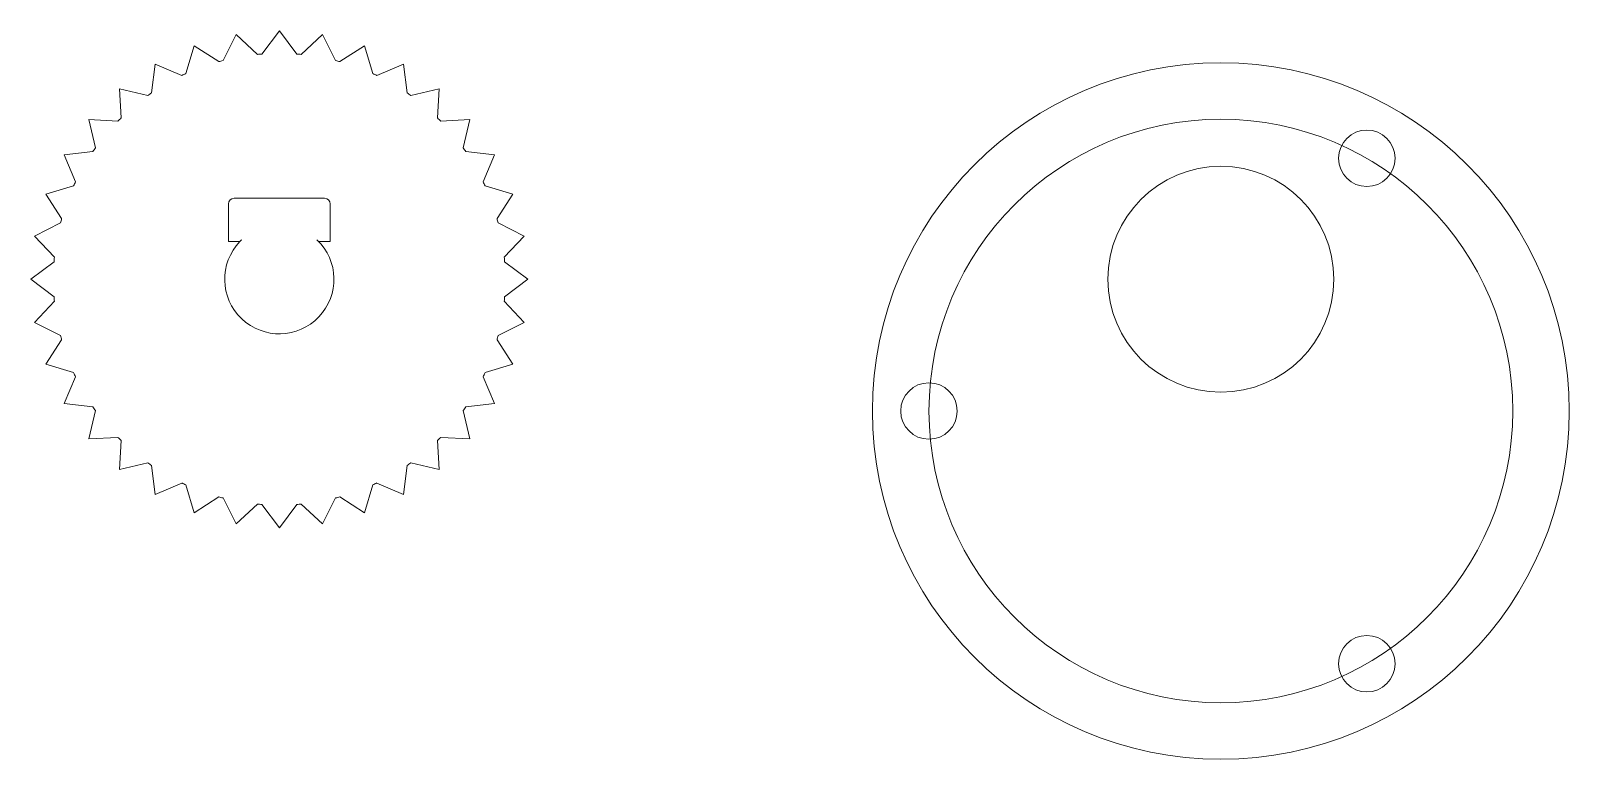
# Model space of a CAD drawing. Header units: millimetres. Extents: x -63.2 to 18.5, y -25.5 to 13.2.
import ezdxf

# ---------------------------------------------------------------- set-up
doc = ezdxf.new("R2010")
doc.units = ezdxf.units.MM
doc.layers.get('0').update_dxf_attribs({"linetype": 'CONTINUOUS', "lineweight": 0, "true_color": 0x000000})
doc.layers.add('help', color=4, linetype='CONTINUOUS', lineweight=0, true_color=0x00ffff)

# ---------------------------------------------------------------- blocks, each defined once
blk = doc.blocks.new('rb35')
for centre in [(7.75, 6.423), (-15.5, -7), (7.75, -20.423)]:
    blk.add_circle(centre, 1.5)
at = {"layer": 'help'}
for radius in [18.5, 15.5]:
    blk.add_circle((0, -7), radius, dxfattribs=at)
blk = doc.blocks.new('rb35-big')
blk.add_circle((0, 0), 6)

msp = doc.modelspace()

# ---------------------------------------------------------------- linework, layer by layer
for p, q in [((-50.927, 11.964), (-50, 13.2)), ((-49.073, 11.964), (-50, 13.2)), ((-54.963, 10.926), (-54.515, 12.404)), ((-53.221, 11.56), (-54.515, 12.404)), ((-52.99, 11.621), (-52.292, 12.999)), ((-51.165, 11.943), (-52.292, 12.999)), ((-48.835, 11.943), (-47.708, 12.999)), ((-47.01, 11.621), (-47.708, 12.999)), ((-46.779, 11.56), (-45.485, 12.404)), ((-45.037, 10.926), (-45.485, 12.404)), ((-56.785, 9.898), (-56.6, 11.432)), ((-55.179, 10.825), (-56.6, 11.432)), ((-44.821, 10.825), (-43.4, 11.432)), ((-43.215, 9.898), (-43.4, 11.432)), ((-58.4, 8.569), (-58.485, 10.112)), ((-56.98, 9.761), (-58.485, 10.112)), ((-43.02, 9.761), (-41.515, 10.112)), ((-41.6, 8.569), (-41.515, 10.112)), ((-59.761, 6.98), (-60.112, 8.485)), ((-58.569, 8.4), (-60.112, 8.485)), ((-41.431, 8.4), (-39.888, 8.485)), ((-40.239, 6.98), (-39.888, 8.485)), ((-59.898, 6.785), (-61.432, 6.6)), ((-60.825, 5.179), (-61.432, 6.6)), ((-40.102, 6.785), (-38.568, 6.6)), ((-39.175, 5.179), (-38.568, 6.6)), ((-60.926, 4.963), (-62.404, 4.515)), ((-39.074, 4.963), (-37.596, 4.515)), ((-61.56, 3.221), (-62.404, 4.515)), ((-52.4, 4.3), (-47.6, 4.3)), ((-38.44, 3.221), (-37.596, 4.515)), ((-52.7, 4), (-52.7, 2)), ((-47.3, 4), (-47.3, 2)), ((-61.621, 2.99), (-62.999, 2.292)), ((-38.379, 2.99), (-37.001, 2.292)), ((-61.943, 1.165), (-62.999, 2.292)), ((-52.7, 2), (-52.1, 2)), ((-47.9, 2), (-47.3, 2)), ((-38.057, 1.165), (-37.001, 2.292)), ((-61.964, 0.927), (-63.2, 0)), ((-38.036, 0.927), (-36.8, 0)), ((-61.964, -0.927), (-63.2, 0)), ((-38.036, -0.927), (-36.8, 0)), ((-61.943, -1.165), (-62.999, -2.292)), ((-38.057, -1.165), (-37.001, -2.292)), ((-61.621, -2.99), (-62.999, -2.292)), ((-38.379, -2.99), (-37.001, -2.292)), ((-61.56, -3.221), (-62.404, -4.515)), ((-38.44, -3.221), (-37.596, -4.515)), ((-60.926, -4.963), (-62.404, -4.515)), ((-39.074, -4.963), (-37.596, -4.515)), ((-60.825, -5.179), (-61.432, -6.6)), ((-39.175, -5.179), (-38.568, -6.6)), ((-59.898, -6.785), (-61.432, -6.6)), ((-59.761, -6.98), (-60.112, -8.485)), ((-40.239, -6.98), (-39.888, -8.485)), ((-40.102, -6.785), (-38.568, -6.6)), ((-58.569, -8.4), (-60.112, -8.485)), ((-58.4, -8.569), (-58.485, -10.112)), ((-41.6, -8.569), (-41.515, -10.112)), ((-41.431, -8.4), (-39.888, -8.485)), ((-56.98, -9.761), (-58.485, -10.112)), ((-43.02, -9.761), (-41.515, -10.112)), ((-56.785, -9.898), (-56.6, -11.432)), ((-43.215, -9.898), (-43.4, -11.432)), ((-55.179, -10.825), (-56.6, -11.432)), ((-54.963, -10.926), (-54.515, -12.404)), ((-45.037, -10.926), (-45.485, -12.404)), ((-44.821, -10.825), (-43.4, -11.432)), ((-53.221, -11.56), (-54.515, -12.404)), ((-52.99, -11.621), (-52.292, -12.999)), ((-51.165, -11.943), (-52.292, -12.999)), ((-50.927, -11.964), (-50, -13.2)), ((-49.073, -11.964), (-50, -13.2)), ((-48.835, -11.943), (-47.708, -12.999)), ((-47.01, -11.621), (-47.708, -12.999)), ((-46.779, -11.56), (-45.485, -12.404))]:
    msp.add_line(p, q)
for centre, radius, start, end in [((-50, 0), 12, 104.42998, 105.57002), ((-50, 0), 12, 94.42998, 95.57002), ((-50, 0), 12, 84.42998, 85.57002), ((-50, 0), 12, 74.42998, 75.57002), ((-50, 0), 12, 114.42998, 115.57002), ((-50, 0), 12, 64.42998, 65.57002), ((-50, 0), 12, 124.42998, 125.57002), ((-50, 0), 12, 54.42998, 55.57002), ((-50, 0), 12, 134.42998, 135.57002), ((-50, 0), 12, 44.42998, 45.57002), ((-50, 0), 12, 144.42998, 145.57002), ((-50, 0), 12, 34.42998, 35.57002), ((-50, 0), 12, 154.42998, 155.57002), ((-50, 0), 12, 24.42998, 25.57002), ((-52.4, 4), 0.3, 90, 180), ((-47.6, 4), 0.3, 0, 90), ((-50, 0), 12, 164.42998, 165.57002), ((-50, 0), 12, 14.42998, 15.57002), ((-50, 0), 2.9, 136.39718, 46.39718), ((-50, 0), 2.9, 133.60282, 136.39718), ((-50, 0), 12, 174.42998, 175.57002), ((-50, 0), 12, 4.42998, 5.57002), ((-50, 0), 12, 184.42998, 185.57002), ((-50, 0), 12, 354.42998, 355.57002), ((-50, 0), 12, 194.42998, 195.57002), ((-50, 0), 12, 344.42998, 345.57002), ((-50, 0), 12, 204.42998, 205.57002), ((-50, 0), 12, 334.42998, 335.57002), ((-50, 0), 12, 214.42998, 215.57002), ((-50, 0), 12, 324.42998, 325.57002), ((-50, 0), 12, 224.42998, 225.57002), ((-50, 0), 12, 314.42998, 315.57002), ((-50, 0), 12, 234.42998, 235.57002), ((-50, 0), 12, 304.42998, 305.57002), ((-50, 0), 12, 244.42998, 245.57002), ((-50, 0), 12, 294.42998, 295.57002), ((-50, 0), 12, 254.42998, 255.57002), ((-50, 0), 12, 264.42998, 265.57002), ((-50, 0), 12, 274.42998, 275.57002), ((-50, 0), 12, 284.42998, 285.57002)]:
    msp.add_arc(centre, radius, start, end)

# ---------------------------------------------------------------- block references
msp.add_blockref('rb35-big', (0, 0))
at = {"layer": 'help'}
msp.add_blockref('rb35', (0, 0), dxfattribs=at)

doc.saveas('drawing.dxf')
